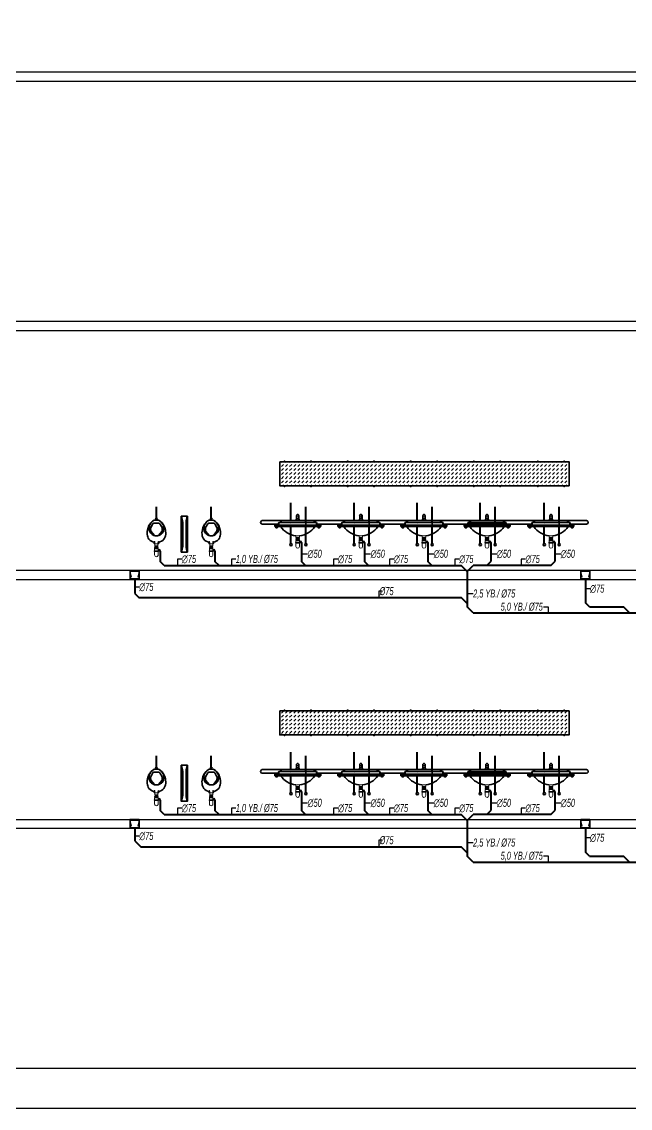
# Model space of a CAD drawing. Header units: centimetres. Extents: x 372964 to 529194, y 28783 to 59011.
# Drawn here: x 513533 to 515052, y 50011 to 52727 of the extents above; entities that cross this region are included whole.
import ezdxf
from ezdxf.enums import TextEntityAlignment as Align

# ---------------------------------------------------------------- set-up
doc = ezdxf.new("R2010")
doc.units = ezdxf.units.CM
doc.linetypes.add('SICAKSU1', pattern=[75, 60, -6, 0, -3, 0, -6])
doc.linetypes.add('SOGUKSU1', pattern=[72, 60, -6, 0, -6])
for name, color, linetype, lineweight in [('0-KRCN-SHT-02CIHAZ', 132, 'Continuous', 25), ('0-KRCN-SHT-LAVABO', 171, 'Continuous', 35), ('0-KRCN-SHT-PİSSU-BORU', 220, 'PISSU_LINE50', 40), ('0-KRCN-SHT-PİSUAR', 171, 'Continuous', 35), ('0-KRCN-SHT-PİSUARBÖLMESİ', 120, 'Continuous', 35), ('0-KRCN-SHT-SICAKSU', 50, 'SICAKSU1', 40), ('0-KRCN-SHT-SOGUKSU', 141, 'SOGUKSU1', 40), ('0-KRCN-SHT-SÜZGEÇBANYO', 171, 'Continuous', 35), ('0-KRCN-SHT-YAZI-ÇAP-PİSSU', 41, 'Continuous', 30), ('0-KRCN-Z-ANTET', 71, 'Continuous', 30)]:
    doc.layers.add(name, color=color, linetype=linetype, lineweight=lineweight)
doc.styles.add('MUF', font='isocpeur.ttf')
doc.styles.add('ÇAP-2', font='ARIALNBI.TTF')
doc.linetypes.add('PISSU_LINE50', pattern='A,50,-10,["C",MUF,S=10,R=0,X=1,Y=-5],0', length=60)

# ---------------------------------------------------------------- blocks, each defined once
blk = doc.blocks.new('0-MEK-SHT-ZKLN-LAV.TEZGAHALTI BEŞLİ')
at = {"layer": '0-KRCN-SHT-LAVABO', "linetype": 'Continuous', "lineweight": 20}
h = blk.add_hatch(dxfattribs=at)
h.set_pattern_fill('DASH', color=120, scale=1.5, angle=45)
h.paths.add_polyline_path([(188.5, 181), (181.2, 181), (181.2, 180.4), (179.8, 180.4), (179.8, 181), (137.2, 181), (137.2, 180.4), (135.8, 180.4), (135.8, 181), (74.7, 181), (74.7, 180.4), (73.3, 180.4), (73.3, 181), (30.8, 181), (30.8, 180.4), (29.4, 180.4), (29.4, 181), (-30.4, 181), (-30.4, 180.4), (-31.8, 180.4), (-31.8, 181), (-74.3, 181), (-74.3, 180.4), (-75.7, 180.4), (-75.7, 181), (-135.4, 181), (-135.4, 180.4), (-136.8, 180.4), (-136.8, 181), (-179.4, 181), (-179.4, 180.4), (-180.8, 180.4), (-180.8, 181), (-240.5, 181), (-240.5, 180.4), (-241.9, 180.4), (-241.9, 181), (-284.4, 181), (-284.4, 180.4), (-285.8, 180.4), (-285.8, 181), (-293.1, 181), (-293.1, 141), (-285.8, 141), (-285.8, 141.6), (-284.4, 141.6), (-284.4, 141), (-241.9, 141), (-241.9, 141.6), (-240.5, 141.6), (-240.5, 141), (-180.8, 141), (-180.8, 141.6), (-179.4, 141.6), (-179.4, 141), (-136.8, 141), (-136.8, 141.6), (-135.4, 141.6), (-135.4, 141), (-75.7, 141), (-75.7, 141.6), (-74.3, 141.6), (-74.3, 141), (-31.8, 141), (-31.8, 141.6), (-30.4, 141.6), (-30.4, 141), (29.4, 141), (29.4, 141.6), (30.8, 141.6), (30.8, 141), (73.3, 141), (73.3, 141.6), (74.7, 141.6), (74.7, 141), (135.8, 141), (135.8, 141.6), (137.2, 141.6), (137.2, 141), (179.8, 141), (179.8, 141.6), (181.2, 141.6), (181.2, 141), (188.5, 141)])
at = {"layer": '0-KRCN-SHT-LAVABO', "color": 120, "linetype": 'Continuous', "lineweight": 20}
for p, q in [((-285.8, 182.5), (-285.8, 180.4)), ((-284.4, 182.5), (-285.8, 182.5)), ((-284.4, 180.4), (-284.4, 182.5)), ((-241.9, 180.4), (-241.9, 182.5)), ((-241.9, 182.5), (-240.5, 182.5)), ((-240.5, 182.5), (-240.5, 180.4)), ((-180.8, 182.5), (-180.8, 180.4)), ((-179.4, 182.5), (-180.8, 182.5)), ((-179.4, 180.4), (-179.4, 182.5)), ((-136.8, 180.4), (-136.8, 182.5)), ((-136.8, 182.5), (-135.4, 182.5)), ((-135.4, 182.5), (-135.4, 180.4)), ((-75.7, 182.5), (-75.7, 180.4)), ((-74.3, 182.5), (-75.7, 182.5)), ((-74.3, 180.4), (-74.3, 182.5)), ((-31.8, 180.4), (-31.8, 182.5)), ((-31.8, 182.5), (-30.4, 182.5)), ((-30.4, 182.5), (-30.4, 180.4)), ((29.4, 182.5), (29.4, 180.4)), ((30.8, 182.5), (29.4, 182.5)), ((30.8, 180.4), (30.8, 182.5)), ((73.3, 180.4), (73.3, 182.5)), ((73.3, 182.5), (74.7, 182.5)), ((74.7, 182.5), (74.7, 180.4)), ((135.8, 182.5), (135.8, 180.4)), ((137.2, 182.5), (135.8, 182.5)), ((137.2, 180.4), (137.2, 182.5)), ((179.8, 180.4), (179.8, 182.5)), ((179.8, 182.5), (181.2, 182.5)), ((181.2, 182.5), (181.2, 180.4)), ((-285.8, 180.4), (-284.4, 180.4)), ((-240.5, 180.4), (-241.9, 180.4)), ((-180.8, 180.4), (-179.4, 180.4)), ((-135.4, 180.4), (-136.8, 180.4)), ((-75.7, 180.4), (-74.3, 180.4)), ((-30.4, 180.4), (-31.8, 180.4)), ((29.4, 180.4), (30.8, 180.4)), ((74.7, 180.4), (73.3, 180.4)), ((135.8, 180.4), (137.2, 180.4)), ((181.2, 180.4), (179.8, 180.4)), ((-285.8, 139.5), (-285.8, 141.6)), ((-285.8, 141.6), (-284.4, 141.6)), ((-284.4, 139.5), (-285.8, 139.5)), ((-284.4, 141.6), (-284.4, 139.5)), ((-240.5, 141.6), (-241.9, 141.6)), ((-241.9, 141.6), (-241.9, 139.5)), ((-241.9, 139.5), (-240.5, 139.5)), ((-240.5, 139.5), (-240.5, 141.6)), ((-180.8, 139.5), (-180.8, 141.6)), ((-180.8, 141.6), (-179.4, 141.6)), ((-179.4, 139.5), (-180.8, 139.5)), ((-179.4, 141.6), (-179.4, 139.5)), ((-135.4, 141.6), (-136.8, 141.6)), ((-136.8, 141.6), (-136.8, 139.5)), ((-136.8, 139.5), (-135.4, 139.5)), ((-135.4, 139.5), (-135.4, 141.6)), ((-75.7, 139.5), (-75.7, 141.6)), ((-75.7, 141.6), (-74.3, 141.6)), ((-74.3, 139.5), (-75.7, 139.5)), ((-74.3, 141.6), (-74.3, 139.5)), ((-30.4, 141.6), (-31.8, 141.6)), ((-31.8, 141.6), (-31.8, 139.5)), ((-31.8, 139.5), (-30.4, 139.5)), ((-30.4, 139.5), (-30.4, 141.6)), ((29.4, 139.5), (29.4, 141.6)), ((29.4, 141.6), (30.8, 141.6)), ((30.8, 139.5), (29.4, 139.5)), ((30.8, 141.6), (30.8, 139.5)), ((74.7, 141.6), (73.3, 141.6)), ((73.3, 141.6), (73.3, 139.5)), ((73.3, 139.5), (74.7, 139.5)), ((74.7, 139.5), (74.7, 141.6)), ((135.8, 139.5), (135.8, 141.6)), ((135.8, 141.6), (137.2, 141.6)), ((137.2, 139.5), (135.8, 139.5)), ((137.2, 141.6), (137.2, 139.5)), ((181.2, 141.6), (179.8, 141.6)), ((179.8, 141.6), (179.8, 139.5)), ((179.8, 139.5), (181.2, 139.5)), ((181.2, 139.5), (181.2, 141.6)), ((-265.7, 86.5), (-265.7, 91.7)), ((-264, 93.4), (-264.4, 90.6)), ((-264.1, 93.2), (-262.3, 93.2)), ((-262.9, 93.9), (-263.4, 93.9)), ((-261.9, 90.6), (-262.3, 93.4)), ((-260.6, 86.5), (-260.6, 91.7)), ((-160.6, 86.5), (-160.6, 91.7)), ((-159, 93.4), (-159.4, 90.6)), ((-159, 93.2), (-157.2, 93.2)), ((-157.8, 93.9), (-158.4, 93.9)), ((-156.8, 90.6), (-157.2, 93.4)), ((-155.6, 86.5), (-155.6, 91.7)), ((-55.6, 86.5), (-55.6, 91.7)), ((-53.9, 93.4), (-54.3, 90.6)), ((-53.9, 93.2), (-52.1, 93.2)), ((-52.8, 93.9), (-53.3, 93.9)), ((-51.8, 90.6), (-52.2, 93.4)), ((-50.5, 86.5), (-50.5, 91.7)), ((49.5, 86.5), (49.5, 91.7)), ((51.1, 93.4), (50.8, 90.6)), ((51.1, 93.2), (52.9, 93.2)), ((52.3, 93.9), (51.7, 93.9)), ((53.3, 90.6), (52.9, 93.4)), ((54.5, 86.5), (54.5, 91.7)), ((156, 86.5), (156, 91.7)), ((157.6, 93.4), (157.2, 90.6)), ((157.6, 93.2), (159.4, 93.2)), ((158.8, 93.9), (158.2, 93.9)), ((159.7, 90.6), (159.4, 93.4)), ((161, 86.5), (161, 91.7)), ((-266.2, 85), (-264.4, 90.1)), ((-266.2, 83), (-266.2, 85)), ((-266.2, 83), (-260.1, 83)), ((-264.1, 86.6), (-266, 83)), ((-263.2, 86.6), (-263.2, 83)), ((-262.2, 86.6), (-260.3, 83)), ((-260.1, 85), (-261.9, 90.1)), ((-260.1, 83), (-260.1, 85)), ((-161.1, 85), (-159.4, 90.1)), ((-161.1, 83), (-161.1, 85)), ((-161.1, 83), (-155, 83)), ((-159.1, 86.6), (-161, 83)), ((-158.1, 86.6), (-158.1, 83)), ((-157.1, 86.6), (-155.2, 83)), ((-155, 85), (-156.8, 90.1)), ((-155, 83), (-155, 85)), ((-56.1, 85), (-54.3, 90.1)), ((-56.1, 83), (-56.1, 85)), ((-56.1, 83), (-50, 83)), ((-54, 86.6), (-55.9, 83)), ((-53, 86.6), (-53, 83)), ((-52.1, 86.6), (-50.2, 83)), ((-50, 85), (-51.8, 90.1)), ((-50, 83), (-50, 85)), ((49, 85), (50.8, 90.1)), ((49, 83), (49, 85)), ((49, 83), (55.1, 83)), ((51, 86.6), (49.2, 83)), ((52, 86.6), (52, 83)), ((53, 86.6), (54.9, 83)), ((55.1, 85), (53.3, 90.1)), ((55.1, 83), (55.1, 85)), ((155.4, 85), (157.2, 90.1)), ((155.4, 83), (155.4, 85)), ((155.4, 83), (161.5, 83)), ((157.5, 86.6), (155.6, 83)), ((158.5, 86.6), (158.5, 83)), ((159.5, 86.6), (161.3, 83)), ((161.5, 85), (159.7, 90.1)), ((161.5, 83), (161.5, 85)), ((-266.2, 55.3), (-266.2, 57.9)), ((-260.7, 54.8), (-265.7, 54.8)), ((-265.2, 54.8), (-265.2, 53.2)), ((-261.2, 54.8), (-261.2, 53.2)), ((-260.2, 57.9), (-260.2, 55.3)), ((-161.1, 55.3), (-161.1, 57.9)), ((-155.6, 54.8), (-160.6, 54.8)), ((-160.1, 54.8), (-160.1, 53.2)), ((-156.1, 54.8), (-156.1, 53.2)), ((-155.1, 57.9), (-155.1, 55.3)), ((-56, 55.3), (-56, 57.9)), ((-50.5, 54.8), (-55.5, 54.8)), ((-55, 54.8), (-55, 53.2)), ((-51, 54.8), (-51, 53.2)), ((-50, 57.9), (-50, 55.3)), ((49, 55.3), (49, 57.9)), ((54.5, 54.8), (49.5, 54.8)), ((50, 54.8), (50, 53.2)), ((54, 54.8), (54, 53.2)), ((55, 57.9), (55, 55.3)), ((155.5, 55.3), (155.5, 57.9)), ((161, 54.8), (156, 54.8)), ((156.5, 54.8), (156.5, 53.2)), ((160.5, 54.8), (160.5, 53.2)), ((161.5, 57.9), (161.5, 55.3)), ((-266.7, 46.3), (-266.7, 46.1)), ((-266.2, 49.3), (-266.2, 46.8)), ((-260.2, 46.8), (-266.2, 46.8)), ((-266.2, 45.6), (-260.2, 45.6)), ((-266.2, 45.6), (-266.2, 39.8)), ((-266.1, 52.7), (-266.1, 52.5)), ((-266.1, 50.5), (-266.1, 50.3)), ((-260.7, 49.8), (-265.7, 49.8)), ((-260.7, 53.2), (-265.6, 53.2)), ((-265.6, 52), (-260.7, 52)), ((-260.7, 51), (-265.6, 51)), ((-265.6, 49.8), (-260.7, 49.8)), ((-265.2, 52), (-265.2, 51)), ((-263.2, 36.8), (-263.2, 36.8)), ((-261.2, 52), (-261.2, 51)), ((-260.2, 52.5), (-260.2, 52.7)), ((-260.2, 50.3), (-260.2, 50.5)), ((-260.2, 46.8), (-260.2, 49.3)), ((-260.2, 39.8), (-260.2, 45.6)), ((-259.7, 46.1), (-259.7, 46.3)), ((-161.6, 46.3), (-161.6, 46.1)), ((-161.1, 52.7), (-161.1, 52.5)), ((-161.1, 50.5), (-161.1, 50.3)), ((-161.1, 49.3), (-161.1, 46.8)), ((-155.1, 46.8), (-161.1, 46.8)), ((-161.1, 45.6), (-155.1, 45.6)), ((-161.1, 45.6), (-161.1, 39.8)), ((-155.6, 53.2), (-160.6, 53.2)), ((-160.6, 52), (-155.6, 52)), ((-155.6, 51), (-160.6, 51)), ((-160.6, 49.8), (-155.6, 49.8)), ((-155.6, 49.8), (-160.6, 49.8)), ((-160.1, 52), (-160.1, 51)), ((-158.1, 36.8), (-158.1, 36.8)), ((-156.1, 52), (-156.1, 51)), ((-155.1, 52.5), (-155.1, 52.7)), ((-155.1, 50.3), (-155.1, 50.5)), ((-155.1, 46.8), (-155.1, 49.3)), ((-155.1, 39.8), (-155.1, 45.6)), ((-154.6, 46.1), (-154.6, 46.3)), ((-56.5, 46.3), (-56.5, 46.1)), ((-56, 52.7), (-56, 52.5)), ((-56, 50.5), (-56, 50.3)), ((-56, 49.3), (-56, 46.8)), ((-50, 46.8), (-56, 46.8)), ((-56, 45.6), (-50, 45.6)), ((-56, 45.6), (-56, 39.8)), ((-50.6, 53.2), (-55.5, 53.2)), ((-55.5, 52), (-50.6, 52)), ((-50.6, 51), (-55.5, 51)), ((-55.5, 49.8), (-50.6, 49.8)), ((-50.5, 49.8), (-55.5, 49.8)), ((-55, 52), (-55, 51)), ((-53, 36.8), (-53, 36.8)), ((-51, 52), (-51, 51)), ((-50.1, 52.5), (-50.1, 52.7)), ((-50.1, 50.3), (-50.1, 50.5)), ((-50, 46.8), (-50, 49.3)), ((-50, 39.8), (-50, 45.6)), ((-49.5, 46.1), (-49.5, 46.3)), ((48.5, 46.3), (48.5, 46.1)), ((49, 49.3), (49, 46.8)), ((55, 46.8), (49, 46.8)), ((49, 45.6), (55, 45.6)), ((49, 45.6), (49, 39.8)), ((49.1, 52.7), (49.1, 52.5)), ((49.1, 50.5), (49.1, 50.3)), ((54.5, 49.8), (49.5, 49.8)), ((54.5, 53.2), (49.6, 53.2)), ((49.6, 52), (54.5, 52)), ((54.5, 51), (49.6, 51)), ((49.6, 49.8), (54.5, 49.8)), ((50, 52), (50, 51)), ((52, 36.8), (52, 36.8)), ((54, 52), (54, 51)), ((55, 52.5), (55, 52.7)), ((55, 50.3), (55, 50.5)), ((55, 46.8), (55, 49.3)), ((55, 39.8), (55, 45.6)), ((55.5, 46.1), (55.5, 46.3)), ((155, 46.3), (155, 46.1)), ((155.5, 52.7), (155.5, 52.5)), ((155.5, 50.5), (155.5, 50.3)), ((155.5, 49.3), (155.5, 46.8)), ((161.5, 46.8), (155.5, 46.8)), ((155.5, 45.6), (161.5, 45.6)), ((155.5, 45.6), (155.5, 39.8)), ((160.9, 53.2), (156, 53.2)), ((156, 52), (160.9, 52)), ((160.9, 51), (156, 51)), ((156, 49.8), (160.9, 49.8)), ((161, 49.8), (156, 49.8)), ((156.5, 52), (156.5, 51)), ((158.5, 36.8), (158.5, 36.8)), ((160.5, 52), (160.5, 51)), ((161.4, 52.5), (161.4, 52.7)), ((161.4, 50.3), (161.4, 50.5)), ((161.5, 46.8), (161.5, 49.3)), ((161.5, 39.8), (161.5, 45.6)), ((162, 46.1), (162, 46.3))]:
    blk.add_line(p, q, dxfattribs=at)
at = {"layer": '0-KRCN-SHT-LAVABO', "linetype": 'Continuous'}
for p, q in [((217.5, 83), (-322.2, 83)), ((-295.2, 77), (-322.2, 77)), ((-301.4, 75.4), (-301.4, 72.9)), ((-224.9, 75.4), (-301.4, 75.4)), ((-301.4, 72.9), (-224.9, 72.9)), ((-300.3, 72.9), (-300.3, 71.9)), ((-299.4, 77), (-299.4, 75.4)), ((-299.4, 72.9), (-299.4, 71.9)), ((-297.4, 77), (-297.4, 75.4)), ((-297.4, 72.9), (-297.4, 71.9)), ((-296.5, 72.9), (-296.5, 71.9)), ((-295.2, 77), (-295.2, 78)), ((-294.7, 78), (-294.7, 75.9)), ((-292.7, 80.5), (-290.5, 80.5)), ((-233.7, 80), (-292.7, 80)), ((-290.5, 83), (-290.5, 80.5)), ((-235.8, 83), (-235.8, 80.5)), ((-233.7, 80.5), (-235.8, 80.5)), ((-231.7, 75.9), (-231.7, 78)), ((-231.2, 77), (-231.2, 78)), ((-231.2, 77), (-190.1, 77)), ((-229.8, 72.9), (-229.8, 71.9)), ((-228.9, 77), (-228.9, 75.4)), ((-228.9, 72.9), (-228.9, 71.9)), ((-226.9, 77), (-226.9, 75.4)), ((-226.9, 72.9), (-226.9, 71.9)), ((-226, 72.9), (-226, 71.9)), ((-224.9, 72.9), (-224.9, 75.4)), ((-196.4, 75.4), (-196.4, 72.9)), ((-119.8, 75.4), (-196.4, 75.4)), ((-196.4, 72.9), (-119.8, 72.9)), ((-195.2, 72.9), (-195.2, 71.9)), ((-194.3, 77), (-194.3, 75.4)), ((-194.3, 72.9), (-194.3, 71.9)), ((-192.3, 77), (-192.3, 75.4)), ((-192.3, 72.9), (-192.3, 71.9)), ((-191.4, 72.9), (-191.4, 71.9)), ((-190.1, 77), (-190.1, 78)), ((-190.1, 77), (-190.1, 78)), ((-189.6, 78), (-189.6, 75.9)), ((-187.6, 80.5), (-185.4, 80.5)), ((-128.6, 80), (-187.6, 80)), ((-185.4, 83), (-185.4, 80.5)), ((-130.8, 83), (-130.8, 80.5)), ((-128.6, 80.5), (-130.8, 80.5)), ((-126.6, 75.9), (-126.6, 78)), ((-126.1, 77), (-126.1, 78)), ((-126.1, 77), (-85, 77)), ((-124.8, 72.9), (-124.8, 71.9)), ((-123.9, 77), (-123.9, 75.4)), ((-123.9, 72.9), (-123.9, 71.9)), ((-121.9, 77), (-121.9, 75.4)), ((-121.9, 72.9), (-121.9, 71.9)), ((-121, 72.9), (-121, 71.9)), ((-119.8, 72.9), (-119.8, 75.4)), ((-91.3, 75.4), (-91.3, 72.9)), ((-14.8, 75.4), (-91.3, 75.4)), ((-91.3, 72.9), (-14.8, 72.9)), ((-90.2, 72.9), (-90.2, 71.9)), ((-89.3, 77), (-89.3, 75.4)), ((-89.3, 72.9), (-89.3, 71.9)), ((-87.3, 77), (-87.3, 75.4)), ((-87.3, 72.9), (-87.3, 71.9)), ((-86.4, 72.9), (-86.4, 71.9)), ((-85, 77), (-85, 78)), ((-84.5, 78), (-84.5, 75.9)), ((-82.5, 80.5), (-80.4, 80.5)), ((-23.5, 80), (-82.5, 80)), ((-80.4, 83), (-80.4, 80.5)), ((-25.7, 83), (-25.7, 80.5)), ((-23.5, 80.5), (-25.7, 80.5)), ((-21.5, 75.9), (-21.5, 78)), ((-21, 77), (-21, 78)), ((-21, 77), (126.5, 77)), ((-19.7, 72.9), (-19.7, 71.9)), ((-18.8, 77), (-18.8, 75.4)), ((-18.8, 72.9), (-18.8, 71.9)), ((-16.8, 77), (-16.8, 75.4)), ((-16.8, 72.9), (-16.8, 71.9)), ((-15.9, 72.9), (-15.9, 71.9)), ((-14.8, 72.9), (-14.8, 75.4)), ((13.7, 75.4), (13.7, 72.9)), ((90.3, 75.4), (13.7, 75.4)), ((13.7, 72.9), (90.3, 72.9)), ((14.9, 72.9), (14.9, 71.9)), ((15.8, 77), (15.8, 75.4)), ((15.8, 72.9), (15.8, 71.9)), ((17.8, 77), (17.8, 75.4)), ((17.8, 72.9), (17.8, 71.9)), ((18.7, 72.9), (18.7, 71.9)), ((20, 77), (20, 78)), ((20.5, 78), (20.5, 75.9)), ((22.5, 80.5), (24.7, 80.5)), ((81.5, 80), (22.5, 80)), ((24.7, 83), (24.7, 80.5)), ((79.4, 83), (79.4, 80.5)), ((81.5, 80.5), (79.4, 80.5)), ((83.5, 75.9), (83.5, 78)), ((84, 77), (84, 78)), ((85.3, 72.9), (85.3, 71.9)), ((86.2, 77), (86.2, 75.4)), ((86.2, 72.9), (86.2, 71.9)), ((88.2, 77), (88.2, 75.4)), ((88.2, 72.9), (88.2, 71.9)), ((89.1, 72.9), (89.1, 71.9)), ((90.3, 72.9), (90.3, 75.4)), ((120.2, 75.4), (120.2, 72.9)), ((196.8, 75.4), (120.2, 75.4)), ((120.2, 72.9), (196.8, 72.9)), ((121.4, 72.9), (121.4, 71.9)), ((122.3, 77), (122.3, 75.4)), ((122.3, 72.9), (122.3, 71.9)), ((124.3, 77), (124.3, 75.4)), ((124.3, 72.9), (124.3, 71.9)), ((125.2, 72.9), (125.2, 71.9)), ((126.5, 77), (126.5, 78)), ((127, 78), (127, 75.9)), ((129, 80.5), (131.1, 80.5)), ((188, 80), (129, 80)), ((131.1, 83), (131.1, 80.5)), ((185.8, 83), (185.8, 80.5)), ((188, 80.5), (185.8, 80.5)), ((190, 75.9), (190, 78)), ((190.5, 77), (190.5, 78)), ((190.5, 77), (217.5, 77)), ((191.8, 72.9), (191.8, 71.9)), ((192.7, 77), (192.7, 75.4)), ((192.7, 72.9), (192.7, 71.9)), ((194.7, 77), (194.7, 75.4)), ((194.7, 72.9), (194.7, 71.9)), ((195.6, 72.9), (195.6, 71.9)), ((196.8, 72.9), (196.8, 75.4)), ((-296.8, 71.7), (-299.9, 71.7)), ((-299.4, 71.7), (-299.4, 70.9)), ((-297.4, 70.9), (-299.4, 70.9)), ((-297.4, 71.7), (-297.4, 70.9)), ((-229.5, 71.7), (-226.4, 71.7)), ((-228.9, 71.7), (-228.9, 70.9)), ((-228.9, 70.9), (-226.9, 70.9)), ((-226.9, 71.7), (-226.9, 70.9)), ((-191.8, 71.7), (-194.9, 71.7)), ((-194.3, 71.7), (-194.3, 70.9)), ((-192.3, 70.9), (-194.3, 70.9)), ((-192.3, 71.7), (-192.3, 70.9)), ((-124.4, 71.7), (-121.3, 71.7)), ((-123.9, 71.7), (-123.9, 70.9)), ((-123.9, 70.9), (-121.9, 70.9)), ((-121.9, 71.7), (-121.9, 70.9)), ((-86.7, 71.7), (-89.8, 71.7)), ((-89.3, 71.7), (-89.3, 70.9)), ((-87.3, 70.9), (-89.3, 70.9)), ((-87.3, 71.7), (-87.3, 70.9)), ((-19.4, 71.7), (-16.3, 71.7)), ((-18.8, 71.7), (-18.8, 70.9)), ((-18.8, 70.9), (-16.8, 70.9)), ((-16.8, 71.7), (-16.8, 70.9)), ((18.3, 71.7), (15.3, 71.7)), ((15.8, 71.7), (15.8, 70.9)), ((17.8, 70.9), (15.8, 70.9)), ((17.8, 71.7), (17.8, 70.9)), ((85.7, 71.7), (88.8, 71.7)), ((86.2, 71.7), (86.2, 70.9)), ((86.2, 70.9), (88.2, 70.9)), ((88.2, 71.7), (88.2, 70.9)), ((124.8, 71.7), (121.7, 71.7)), ((122.3, 71.7), (122.3, 70.9)), ((124.3, 70.9), (122.3, 70.9)), ((124.3, 71.7), (124.3, 70.9)), ((192.2, 71.7), (195.2, 71.7)), ((192.7, 71.7), (192.7, 70.9)), ((192.7, 70.9), (194.7, 70.9)), ((194.7, 71.7), (194.7, 70.9))]:
    blk.add_line(p, q, dxfattribs=at)
blk.add_lwpolyline([(-293.1, 181), (188.5, 181), (188.5, 141), (-293.1, 141)], close=True, dxfattribs=at)
at = {"layer": '0-KRCN-SHT-LAVABO', "color": 120, "linetype": 'Continuous', "lineweight": 20}
for points in [[(-264.4, 90.1), (-264.4, 87.3), (-261.9, 87.3), (-261.9, 90.1)], [(-159.4, 90.1), (-159.4, 87.3), (-156.8, 87.3), (-156.8, 90.1)], [(-54.3, 90.1), (-54.3, 87.3), (-51.8, 87.3), (-51.8, 90.1)], [(50.8, 90.1), (50.8, 87.3), (53.3, 87.3), (53.3, 90.1)], [(157.2, 90.1), (157.2, 87.3), (159.7, 87.3), (159.7, 90.1)]]:
    blk.add_lwpolyline(points, close=True, dxfattribs=at)
at = {"layer": '0-KRCN-SHT-LAVABO', "linetype": 'Continuous'}
for centre in [(-274.4, 42.9), (-249.6, 42.9), (-169.3, 42.9), (-144.5, 42.9), (-64.2, 42.9), (-39.4, 42.9), (40.8, 42.9), (65.6, 42.9), (147.3, 42.9), (172.1, 42.9)]:
    blk.add_circle(centre, 1.84, dxfattribs=at)
at = {"layer": '0-KRCN-SHT-LAVABO', "color": 120, "linetype": 'Continuous', "lineweight": 20}
for centre, radius, start, end in [((-263.2, 89.7), 3.23, 107.405, 141.3143), ((-263.4, 93.3), 0.6, 90, 171.8814), ((-262.9, 93.3), 0.6, 8.1186, 90), ((-263.2, 89.7), 3.23, 38.6857, 72.595), ((-158.1, 89.7), 3.23, 107.405, 141.3143), ((-158.4, 93.3), 0.6, 90, 171.8814), ((-157.8, 93.3), 0.6, 8.1186, 90), ((-158.1, 89.7), 3.23, 38.6857, 72.595), ((-53, 89.7), 3.23, 107.405, 141.3143), ((-53.3, 93.3), 0.6, 90, 171.8814), ((-52.8, 93.3), 0.6, 8.1186, 90), ((-53, 89.7), 3.23, 38.6857, 72.595), ((52, 89.7), 3.23, 107.405, 141.3143), ((51.7, 93.3), 0.6, 90, 171.8814), ((52.3, 93.3), 0.6, 8.1186, 90), ((52, 89.7), 3.23, 38.6857, 72.595), ((158.5, 89.7), 3.23, 107.405, 141.3143), ((158.2, 93.3), 0.6, 90, 171.8814), ((158.8, 93.3), 0.6, 8.1186, 90), ((158.5, 89.7), 3.23, 38.6857, 72.595), ((-265.7, 55.3), 0.5, 180, 270), ((-263.2, 92), 34.3, 266.6528, 273.3472), ((-260.7, 55.3), 0.5, 270, 0), ((-160.6, 55.3), 0.5, 180, 270), ((-158.1, 92), 34.3, 266.6528, 273.3472), ((-155.6, 55.3), 0.5, 270, 0), ((-55.5, 55.3), 0.5, 180, 270), ((-53, 92), 34.3, 266.6528, 273.3472), ((-50.5, 55.3), 0.5, 270, 0), ((49.5, 55.3), 0.5, 180, 270), ((52, 92), 34.3, 266.6528, 273.3472), ((54.5, 55.3), 0.5, 270, 0), ((156, 55.3), 0.5, 180, 270), ((158.5, 92), 34.3, 266.6528, 273.3472), ((161, 55.3), 0.5, 270, 0), ((-266.2, 46.3), 0.5, 90, 180), ((-266.2, 46.1), 0.5, 180, 270), ((-265.7, 49.3), 0.5, 90, 180), ((-263.2, 39.8), 3, 180, 270), ((-265.6, 52.7), 0.5, 90, 180), ((-265.6, 52.5), 0.5, 180, 270), ((-265.6, 50.5), 0.5, 90, 180), ((-265.6, 50.3), 0.5, 180, 270), ((-263.2, 39.8), 3, 270, 0), ((-260.7, 52.7), 0.5, 0, 90), ((-260.7, 52.5), 0.5, 270, 0), ((-260.7, 50.5), 0.5, 0, 90), ((-260.7, 50.3), 0.5, 270, 0), ((-260.7, 49.3), 0.5, 0, 90), ((-260.2, 46.3), 0.5, 0, 90), ((-260.2, 46.1), 0.5, 270, 0), ((-161.1, 46.3), 0.5, 90, 180), ((-161.1, 46.1), 0.5, 180, 270), ((-160.6, 52.7), 0.5, 90, 180), ((-160.6, 52.5), 0.5, 180, 270), ((-160.6, 50.5), 0.5, 90, 180), ((-160.6, 50.3), 0.5, 180, 270), ((-160.6, 49.3), 0.5, 90, 180), ((-158.1, 39.8), 3, 180, 270), ((-158.1, 39.8), 3, 270, 0), ((-155.6, 52.7), 0.5, 0, 90), ((-155.6, 52.5), 0.5, 270, 0), ((-155.6, 50.5), 0.5, 0, 90), ((-155.6, 50.3), 0.5, 270, 0), ((-155.6, 49.3), 0.5, 0, 90), ((-155.1, 46.3), 0.5, 0, 90), ((-155.1, 46.1), 0.5, 270, 0), ((-56, 46.3), 0.5, 90, 180), ((-56, 46.1), 0.5, 180, 270), ((-55.5, 52.7), 0.5, 90, 180), ((-55.5, 52.5), 0.5, 180, 270), ((-55.5, 50.5), 0.5, 90, 180), ((-55.5, 50.3), 0.5, 180, 270), ((-55.5, 49.3), 0.5, 90, 180), ((-53, 39.8), 3, 180, 270), ((-53, 39.8), 3, 270, 0), ((-50.6, 52.7), 0.5, 0, 90), ((-50.6, 52.5), 0.5, 270, 0), ((-50.6, 50.5), 0.5, 0, 90), ((-50.6, 50.3), 0.5, 270, 0), ((-50.5, 49.3), 0.5, 0, 90), ((-50, 46.3), 0.5, 0, 90), ((-50, 46.1), 0.5, 270, 0), ((49, 46.3), 0.5, 90, 180), ((49, 46.1), 0.5, 180, 270), ((49.5, 49.3), 0.5, 90, 180), ((52, 39.8), 3, 180, 270), ((49.6, 52.7), 0.5, 90, 180), ((49.6, 52.5), 0.5, 180, 270), ((49.6, 50.5), 0.5, 90, 180), ((49.6, 50.3), 0.5, 180, 270), ((52, 39.8), 3, 270, 0), ((54.5, 52.7), 0.5, 0, 90), ((54.5, 52.5), 0.5, 270, 0), ((54.5, 50.5), 0.5, 0, 90), ((54.5, 50.3), 0.5, 270, 0), ((54.5, 49.3), 0.5, 0, 90), ((55, 46.3), 0.5, 0, 90), ((55, 46.1), 0.5, 270, 0), ((155.5, 46.3), 0.5, 90, 180), ((155.5, 46.1), 0.5, 180, 270), ((156, 52.7), 0.5, 90, 180), ((156, 52.5), 0.5, 180, 270), ((156, 50.5), 0.5, 90, 180), ((156, 50.3), 0.5, 180, 270), ((156, 49.3), 0.5, 90, 180), ((158.5, 39.8), 3, 180, 270), ((158.5, 39.8), 3, 270, 0), ((160.9, 52.7), 0.5, 0, 90), ((160.9, 52.5), 0.5, 270, 0), ((160.9, 50.5), 0.5, 0, 90), ((160.9, 50.3), 0.5, 270, 0), ((161, 49.3), 0.5, 0, 90), ((161.5, 46.3), 0.5, 0, 90), ((161.5, 46.1), 0.5, 270, 0)]:
    blk.add_arc(centre, radius, start, end, dxfattribs=at)
at = {"layer": '0-KRCN-SHT-LAVABO', "linetype": 'Continuous'}
for centre, radius, start, end in [((-322.2, 80), 3, 90, 270), ((-292.7, 78), 2.5, 90, 180), ((-292.7, 78), 2, 90, 180), ((-294.2, 75.9), 0.5, 180, 270), ((-263.2, 92), 34.3, 213.8452, 264.9756), ((-263.2, 92), 34.3, 275.0244, 326.1548), ((-233.7, 78), 2.5, 0, 90), ((-233.7, 78), 2, 0, 90), ((-232.2, 75.9), 0.5, 270, 0), ((-187.6, 78), 2.5, 90, 180), ((-187.6, 78), 2, 90, 180), ((-189.1, 75.9), 0.5, 180, 270), ((-158.1, 92), 34.3, 213.8452, 264.9756), ((-158.1, 92), 34.3, 275.0244, 326.1548), ((-128.6, 78), 2.5, 0, 90), ((-128.6, 78), 2, 0, 90), ((-127.1, 75.9), 0.5, 270, 0), ((-82.5, 78), 2.5, 90, 180), ((-82.5, 78), 2, 90, 180), ((-84, 75.9), 0.5, 180, 270), ((-53, 92), 34.3, 213.8452, 264.9756), ((-53, 92), 34.3, 275.0244, 326.1548), ((-23.5, 78), 2.5, 0, 90), ((-23.5, 78), 2, 0, 90), ((-22, 75.9), 0.5, 270, 0), ((22.5, 78), 2.5, 90, 180), ((22.5, 78), 2, 90, 180), ((21, 75.9), 0.5, 180, 270), ((52, 92), 34.3, 213.8452, 264.9756), ((52, 92), 34.3, 275.0244, 326.1548), ((81.5, 78), 2.5, 0, 90), ((81.5, 78), 2, 0, 90), ((83, 75.9), 0.5, 270, 0), ((129, 78), 2.5, 90, 180), ((129, 78), 2, 90, 180), ((127.5, 75.9), 0.5, 180, 270), ((158.5, 92), 34.3, 213.8452, 264.9756), ((158.5, 92), 34.3, 275.0244, 326.1548), ((188, 78), 2.5, 0, 90), ((188, 78), 2, 0, 90), ((189.5, 75.9), 0.5, 270, 0), ((217.5, 80), 3, 270, 90), ((-299.8, 72.5), 0.801, 235.8042, 304.1958), ((-298.4, 75.4), 3.65, 254.1142, 285.8858), ((-296.9, 72.5), 0.801, 235.8042, 304.1958), ((-229.4, 72.5), 0.801, 235.8042, 304.1958), ((-227.9, 75.4), 3.65, 254.1142, 285.8858), ((-226.5, 72.5), 0.801, 235.8042, 304.1958), ((-194.8, 72.5), 0.801, 235.8042, 304.1958), ((-193.3, 75.4), 3.65, 254.1142, 285.8858), ((-191.9, 72.5), 0.801, 235.8042, 304.1958), ((-124.3, 72.5), 0.801, 235.8042, 304.1958), ((-122.9, 75.4), 3.65, 254.1142, 285.8858), ((-121.4, 72.5), 0.801, 235.8042, 304.1958), ((-89.7, 72.5), 0.801, 235.8042, 304.1958), ((-88.3, 75.4), 3.65, 254.1142, 285.8858), ((-86.8, 72.5), 0.801, 235.8042, 304.1958), ((-19.3, 72.5), 0.801, 235.8042, 304.1958), ((-17.8, 75.4), 3.65, 254.1142, 285.8858), ((-16.4, 72.5), 0.801, 235.8042, 304.1958), ((15.3, 72.5), 0.801, 235.8042, 304.1958), ((16.8, 75.4), 3.65, 254.1142, 285.8858), ((18.2, 72.5), 0.801, 235.8042, 304.1958), ((85.8, 72.5), 0.801, 235.8042, 304.1958), ((87.2, 75.4), 3.65, 254.1142, 285.8858), ((88.7, 72.5), 0.801, 235.8042, 304.1958), ((121.8, 72.5), 0.801, 235.8042, 304.1958), ((123.3, 75.4), 3.65, 254.1142, 285.8858), ((124.7, 72.5), 0.801, 235.8042, 304.1958), ((192.3, 72.5), 0.801, 235.8042, 304.1958), ((193.7, 75.4), 3.65, 254.1142, 285.8858), ((195.2, 72.5), 0.801, 235.8042, 304.1958)]:
    blk.add_arc(centre, radius, start, end, dxfattribs=at)
at = {"layer": '0-KRCN-SHT-PİSSU-BORU', "ltscale": 0.5}
for p, q in [((-260.2, 48.2), (-258.9, 48.2)), ((-155.1, 48.2), (-153.8, 48.2)), ((-50, 48.2), (-48.7, 48.2)), ((55, 48.2), (56.3, 48.2)), ((161.5, 48.2), (162.8, 48.2))]:
    blk.add_line(p, q, dxfattribs=at)
for centre in [(-258.9, 46.2), (-153.8, 46.2), (-48.7, 46.2), (56.3, 46.2), (162.8, 46.2)]:
    blk.add_arc(centre, 2, 0, 90, dxfattribs=at)
at = {"layer": '0-KRCN-SHT-SICAKSU', "ltscale": 0.5}
for p, q in [((-274.4, 44.7), (-274.4, 114)), ((-169.3, 44.7), (-169.3, 114)), ((-64.2, 44.7), (-64.2, 114)), ((40.8, 44.7), (40.8, 114)), ((147.3, 44.7), (147.3, 114))]:
    blk.add_line(p, q, dxfattribs=at)
at = {"layer": '0-KRCN-SHT-SOGUKSU', "ltscale": 0.5}
for p, q in [((-249.6, 44.7), (-249.6, 106)), ((-144.5, 44.7), (-144.5, 106)), ((-39.4, 44.7), (-39.4, 106)), ((65.6, 44.7), (65.6, 106)), ((172.1, 44.7), (172.1, 106))]:
    blk.add_line(p, q, dxfattribs=at)
blk = doc.blocks.new('0-MEK-SHT-ZKLN-PİSUAR-1')
at = {"layer": '0-KRCN-SHT-PİSSU-BORU', "ltscale": 0.5}
for p, q in [((2.9, 34.2), (4.2, 34.2)), ((6.2, 32.2), (6.2, 22.2))]:
    blk.add_line(p, q, dxfattribs=at)
blk.add_arc((4.2, 32.2), 2, 0, 90, dxfattribs=at)
at = {"layer": '0-KRCN-SHT-PİSUAR', "color": 120, "linetype": 'Continuous', "lineweight": 20}
for p, q in [((-2.7, 44.3), (2.8, 44.3)), ((-2.1, 40.8), (-2.1, 39.2)), ((-2.1, 38), (-2.1, 37)), ((1.9, 40.8), (1.9, 39.2)), ((1.9, 38), (1.9, 37))]:
    blk.add_line(p, q, dxfattribs=at)
at = {"layer": '0-KRCN-SHT-PİSUAR', "linetype": 'Continuous'}
for points in [[(-3, 46.2, 0.268882), (-3.4, 46.6, -0.148908), (-12.4, 51.8), (-13.7, 53.8, -0.044554), (-15.1, 57.8, -0.093661), (-14.8, 67.8), (-13.8, 71.8, -0.058459), (-13, 73.8, -0.155521), (-3.7, 83.7, -0.133094), (-3.2, 83.8), (0, 83.8), (3.2, 83.8, -0.133094), (3.7, 83.7, -0.006353), (4.3, 83.3, -0.148889), (13, 73.8, -0.058459), (13.8, 71.8), (14.9, 67.8, -0.093661), (15.1, 57.8, -0.044554), (13.7, 53.8), (12.4, 51.8, -0.148908), (3.4, 46.6, 0.268882), (3, 46.2)], [(-6.5, 81.8, 0.042537), (-10, 77.8, 0.082547), (-11.8, 73.8, 0.003661), (-11.8, 73.8, 0.048482), (-12.4, 69.8, 0.066089), (-12, 66.2, 0.042626), (-11.7, 65.4, 0.081974), (-9.4, 61.8, 0.08561), (-4.1, 58.2, 0.104852), (-2, 57.8), (2, 57.8, 0.104852), (4.1, 58.2, 0.08561), (9.4, 61.8, 0.081974), (11.7, 65.4, 0.042626), (12, 66.2, 0.066089), (12.4, 69.8, 0.048482), (11.8, 73.8, 0.003661), (11.8, 73.8, 0.082547), (10, 77.8, 0.044527), (6.3, 82)], [(3.5, 58.1), (9.4, 65.3, 0.062413), (9.5, 71.3), (5.8, 77.8, 0.159561), (2.8, 78.8), (-2.8, 78.8, 0.159561), (-5.8, 77.8), (-9.5, 71.3, 0.062413), (-9.4, 65.3), (-3.5, 58.1)]]:
    blk.add_lwpolyline(points, format="xyb", dxfattribs=at)
at = {"layer": '0-KRCN-SHT-PİSUAR', "color": 120, "linetype": 'Continuous', "lineweight": 20}
for points in [[(-5.5, 47.2, -0.130683), (-4.5, 46.5, -0.191771), (-4.2, 45.8, 0.43138), (-2.7, 44.3, -0.422374), (-2.4, 44), (-2.4, 40.8), (2.4, 40.8), (2.4, 44, -0.422374), (2.7, 44.3, 0.422374), (4.3, 45.8), (4.3, 45.9, -0.171457), (4.5, 46.5, -0.130683), (5.5, 47.2)], [(-2.2, 44.3, -0.382239), (-2.6, 44.7), (-2.9, 47.7, 0.382209), (-3.6, 48.3)], [(3.6, 48.3, 0.382209), (2.9, 47.7), (2.6, 44.7, -0.382239), (2.2, 44.3)], [(2.9, 32.7), (2.9, 35.3, 0.414214), (2.4, 35.8), (-2.6, 35.8, 0.414214), (-3.1, 35.3), (-3.1, 32.7)], [(-3.1, 31.6), (-3.1, 25.8, 0.414214), (-0.1, 22.8), (-0.1, 22.8, 0.414214), (2.9, 25.8), (2.9, 31.6, 1.000007)]]:
    blk.add_lwpolyline(points, format="xyb", dxfattribs=at)
for points in [[(-3, 38.7), (-3, 38.5, 0.414214), (-2.5, 38), (2.4, 38, 0.414214), (2.9, 38.5), (2.9, 38.7, 0.414214), (2.4, 39.2), (-2.5, 39.2, 0.414214)], [(-3, 36.5), (-3, 36.3, 0.414214), (-2.5, 35.8), (2.4, 35.8, 0.414214), (2.9, 36.3), (2.9, 36.5, 0.414214), (2.4, 37), (-2.5, 37, 0.414214)], [(-3.6, 32.2), (-3.6, 32.1, 0.414214), (-3.1, 31.6), (2.9, 31.6, 0.414214), (3.4, 32.1), (3.4, 32.2, 0.414214), (2.9, 32.7), (-3.1, 32.7, 0.414214)]]:
    blk.add_lwpolyline(points, format="xyb", close=True, dxfattribs=at)
at = {"layer": '0-KRCN-SHT-PİSUAR', "linetype": 'Continuous'}
blk.add_circle((0, 85.3), 1.48, dxfattribs=at)
for centre, start, end in [((8.4, 71.9), 22.5365, 22.537), ((9.1, 70.2), 18.7265, 18.7272), ((9.1, 70.2), 18.727, 18.7276)]:
    blk.add_arc(centre, 5, start, end, dxfattribs=at)
at = {"layer": '0-KRCN-SHT-SOGUKSU', "ltscale": 0.5}
blk.add_line((0, 86.6), (0, 106), dxfattribs=at)
blk = doc.blocks.new('0-MEK-SHT-ZKLN-PİSUAR BÖLMESİ')
at = {"layer": '0-KRCN-SHT-PİSUARBÖLMESİ', "linetype": 'Continuous'}
blk.add_lwpolyline([(-6.1, 30.8), (-6.1, 89.8, -0.414214), (-5.6, 90.3), (4.4, 90.3, -0.414214), (4.9, 89.8), (4.9, 30.8, -0.414214), (4.4, 30.3), (-5.6, 30.3, -0.414214)], format="xyb", close=True, dxfattribs=at)
for points in [[(-3.6, 82.6, 0.072691), (-4.7, 85.8, 0.631225), (-5.2, 85.8, 0.078309), (-6.1, 82.3)], [(-6, 30.5, 0.113858), (-3.3, 40.3), (-3.3, 80.3, 0.113858), (-6, 90.1)], [(4.8, 90.1, 0.113858), (2.2, 80.3), (2.2, 40.3, 0.113858), (4.8, 30.5)], [(4.9, 82.3, 0.078309), (4, 85.8, 0.631225), (3.5, 85.8, 0.072691), (2.4, 82.6)], [(-6.1, 38.2, 0.078309), (-5.2, 34.8, 0.631225), (-4.7, 34.8, 0.072691), (-3.6, 37.9)], [(2.4, 37.9, 0.072691), (3.5, 34.8, 0.631225), (4, 34.8, 0.078309), (4.9, 38.2)]]:
    blk.add_lwpolyline(points, format="xyb", dxfattribs=at)
blk = doc.blocks.new('0-MEK-SHT-ZKLN-SÜZGEÇ BANYO')
at = {"layer": '0-KRCN-SHT-SÜZGEÇBANYO', "color": 120, "lineweight": 20}
for p, q in [((-7.5, -1.7), (-5.2, -11.4)), ((-7.5, -1.7), (7.5, -1.7)), ((5.3, -11.4), (7.5, -1.7))]:
    blk.add_line(p, q, dxfattribs=at)
at = {"layer": '0-KRCN-SHT-SÜZGEÇBANYO'}
blk.add_lwpolyline([(-7.5, 0), (-7.5, -14), (7.5, -14), (7.5, 0)], close=True, dxfattribs=at)

msp = doc.modelspace()

# ---------------------------------------------------------------- linework, layer by layer
at = {"layer": '0-KRCN-SHT-02CIHAZ', "color": 8}
for p, q in [((520416.933, 52600.605), (503312.649, 52600.605)), ((503312.649, 52578.105), (520416.933, 52578.105)), ((520416.933, 51978.105), (503312.649, 51978.105)), ((503312.649, 51955.605), (520416.933, 51955.605)), ((520416.933, 51355.605), (503312.649, 51355.605)), ((503312.649, 51333.105), (520416.933, 51333.105)), ((509625.969, 50733.105), (520416.933, 50733.105)), ((520416.933, 50710.605), (503312.649, 50710.605))]:
    msp.add_line(p, q, dxfattribs=at)
at = {"layer": '0-KRCN-SHT-PİSSU-BORU'}
for p, q in [((514231.283, 51424.976), (514231.283, 51378.231)), ((514388.871, 51424.976), (514388.871, 51378.231)), ((514546.458, 51424.976), (514546.458, 51378.231)), ((514704.045, 51424.976), (514704.045, 51378.231)), ((514863.737, 51424.976), (514863.737, 51378.231)), ((513878.276, 51388.925), (513878.276, 51378.231)), ((514015.163, 51388.925), (514015.163, 51378.231)), ((513888.276, 51368.231), (513878.276, 51378.231)), ((513888.276, 51368.231), (514241.283, 51368.231)), ((514025.163, 51368.231), (514015.163, 51378.231)), ((514241.283, 51368.231), (514231.283, 51378.231)), ((514241.283, 51368.231), (514629.899, 51368.231)), ((514398.871, 51368.231), (514388.871, 51378.231)), ((514556.458, 51368.231), (514546.458, 51378.231)), ((514644.899, 51353.231), (514629.899, 51368.231)), ((514644.899, 51353.231), (514659.899, 51368.231)), ((514853.736, 51368.231), (514659.899, 51368.231)), ((514694.045, 51368.231), (514704.045, 51378.231)), ((514853.736, 51368.231), (514863.737, 51378.231)), ((513814.668, 51334.605), (513814.668, 51297.495)), ((514644.899, 51353.231), (514644.899, 51264.272)), ((514940.733, 51334.605), (514940.733, 51274.272)), ((513814.668, 51297.495), (513824.668, 51287.495)), ((513824.668, 51287.495), (514629.899, 51287.495)), ((514644.899, 51272.495), (514629.899, 51287.495)), ((514950.733, 51264.272), (514940.733, 51274.272)), ((514659.899, 51249.272), (514644.899, 51264.272)), ((514659.899, 51249.272), (517965.85, 51249.272)), ((514950.733, 51264.272), (515035.164, 51264.272)), ((515050.164, 51249.272), (515035.164, 51264.272)), ((514231.283, 50802.476), (514231.283, 50755.731)), ((514388.871, 50802.476), (514388.871, 50755.731)), ((514546.458, 50802.476), (514546.458, 50755.731)), ((514704.045, 50802.476), (514704.045, 50755.731)), ((514863.737, 50802.476), (514863.737, 50755.731)), ((513878.276, 50766.425), (513878.276, 50755.731)), ((514015.163, 50766.425), (514015.163, 50755.731)), ((513888.276, 50745.731), (513878.276, 50755.731)), ((513888.276, 50745.731), (514241.283, 50745.731)), ((514025.163, 50745.731), (514015.163, 50755.731)), ((514241.283, 50745.731), (514231.283, 50755.731)), ((514241.283, 50745.731), (514629.899, 50745.731)), ((514398.871, 50745.731), (514388.871, 50755.731)), ((514556.458, 50745.731), (514546.458, 50755.731)), ((514644.899, 50730.731), (514629.899, 50745.731)), ((514644.899, 50730.731), (514659.899, 50745.731)), ((514644.899, 50730.731), (514644.899, 50641.772)), ((514853.736, 50745.731), (514659.899, 50745.731)), ((514694.045, 50745.731), (514704.045, 50755.731)), ((514853.736, 50745.731), (514863.737, 50755.731)), ((513814.668, 50712.105), (513814.668, 50679.995)), ((514940.733, 50712.105), (514940.733, 50651.772)), ((513814.668, 50679.995), (513829.668, 50664.995)), ((513829.668, 50664.995), (514629.899, 50664.995)), ((514644.899, 50649.995), (514629.899, 50664.995)), ((514950.733, 50641.772), (514940.733, 50651.772)), ((514659.899, 50626.772), (514644.899, 50641.772)), ((514659.899, 50626.772), (519907.943, 50626.772)), ((514950.733, 50641.772), (515035.164, 50641.772)), ((515050.164, 50626.772), (515035.164, 50641.772))]:
    msp.add_line(p, q, dxfattribs=at)
at = {"layer": '0-KRCN-SHT-YAZI-ÇAP-PİSSU', "linetype": 'Continuous'}
for p, q in [((513932.247, 51383.626), (513921.157, 51383.626)), ((513921.157, 51383.626), (513921.157, 51368.231)), ((514067.143, 51383.626), (514056.053, 51383.626)), ((514056.053, 51383.626), (514056.053, 51368.231)), ((514246.283, 51396.583), (514231.283, 51396.583)), ((514322.298, 51383.626), (514311.208, 51383.626)), ((514311.208, 51383.626), (514311.208, 51368.231)), ((514403.871, 51396.583), (514388.871, 51396.583)), ((514461.827, 51383.626), (514450.737, 51383.626)), ((514450.737, 51383.626), (514450.737, 51368.231)), ((514561.458, 51396.583), (514546.458, 51396.583)), ((514625.128, 51383.626), (514614.037, 51383.626)), ((514614.037, 51383.626), (514614.037, 51368.231)), ((514719.045, 51396.583), (514704.045, 51396.583)), ((514790.625, 51383.626), (514779.534, 51383.626)), ((514779.534, 51383.626), (514779.534, 51368.231)), ((514878.737, 51396.583), (514863.737, 51396.583)), ((513825.758, 51313.873), (513814.668, 51313.873)), ((514432.048, 51303.501), (514424.736, 51303.501)), ((514424.736, 51303.501), (514424.736, 51287.495)), ((514951.823, 51309.438), (514940.733, 51309.438)), ((514659.899, 51297.227), (514644.899, 51297.227)), ((514835.834, 51264.667), (514846.924, 51264.667)), ((514846.924, 51264.667), (514846.924, 51249.272)), ((513932.247, 50761.126), (513921.157, 50761.126)), ((513921.157, 50761.126), (513921.157, 50745.731)), ((514067.143, 50761.126), (514056.053, 50761.126)), ((514056.053, 50761.126), (514056.053, 50745.731)), ((514246.283, 50774.083), (514231.283, 50774.083)), ((514322.298, 50761.126), (514311.208, 50761.126)), ((514311.208, 50761.126), (514311.208, 50745.731)), ((514403.871, 50774.083), (514388.871, 50774.083)), ((514461.827, 50761.126), (514450.737, 50761.126)), ((514450.737, 50761.126), (514450.737, 50745.731)), ((514561.458, 50774.083), (514546.458, 50774.083)), ((514625.128, 50761.126), (514614.037, 50761.126)), ((514614.037, 50761.126), (514614.037, 50745.731)), ((514719.045, 50774.083), (514704.045, 50774.083)), ((514790.625, 50761.126), (514779.534, 50761.126)), ((514779.534, 50761.126), (514779.534, 50745.731)), ((514878.737, 50774.083), (514863.737, 50774.083)), ((513825.758, 50691.373), (513814.668, 50691.373)), ((514432.048, 50681.001), (514424.736, 50681.001)), ((514424.736, 50681.001), (514424.736, 50664.995)), ((514951.823, 50686.938), (514940.733, 50686.938)), ((514659.899, 50674.727), (514644.899, 50674.727)), ((514835.834, 50642.167), (514846.924, 50642.167)), ((514846.924, 50642.167), (514846.924, 50626.772))]:
    msp.add_line(p, q, dxfattribs=at)
at = {"layer": '0-KRCN-Z-ANTET'}
for points in [[(405464.066, 50011.261), (529193.918, 50011.261), (529193.918, 59011.261), (405464.066, 59011.261)], [(503064.066, 50111.261), (527003.918, 50111.261), (527003.918, 58911.261), (503064.066, 58911.261)]]:
    msp.add_lwpolyline(points, close=True, dxfattribs=at)

# ---------------------------------------------------------------- block references
at = {"layer": '0-KRCN-SHT-LAVABO', "xscale": 1.5, "yscale": 1.5, "zscale": 1.5}
for p in [(514616.56, 51355.605), (514616.56, 50733.105)]:
    msp.add_blockref('0-MEK-SHT-ZKLN-LAV.TEZGAHALTI BEŞLİ', p, dxfattribs=at)
at = {"layer": '0-KRCN-SHT-PİSUAR', "xscale": 1.5, "yscale": 1.5, "zscale": 1.5}
for p in [(513868.905, 51355.605), (514005.792, 51355.605), (513868.905, 50733.105), (514005.792, 50733.105)]:
    msp.add_blockref('0-MEK-SHT-ZKLN-PİSUAR-1', p, dxfattribs=at)
at = {"layer": '0-KRCN-SHT-PİSUARBÖLMESİ', "xscale": 1.5, "yscale": 1.5, "zscale": 1.5}
for p in [(513939.517, 51355.605), (513939.517, 50733.105)]:
    msp.add_blockref('0-MEK-SHT-ZKLN-PİSUAR BÖLMESİ', p, dxfattribs=at)
at = {"layer": '0-KRCN-SHT-SÜZGEÇBANYO', "xscale": -1.5, "yscale": 1.5, "zscale": 1.5}
for p in [(513814.235, 51355.605), (514940.3, 51355.605), (513814.235, 50733.105), (514940.3, 50733.105)]:
    msp.add_blockref('0-MEK-SHT-ZKLN-SÜZGEÇ BANYO', p, dxfattribs=at)

# ---------------------------------------------------------------- texts
at = {"layer": '0-KRCN-SHT-YAZI-ÇAP-PİSSU', "linetype": 'Continuous', "style": 'ÇAP-2', "width": 0.7}
for s, p in [('∅75', (513932.252, 51374.283)), ('1,0 YB./ %%C75', (514067.148, 51374.283)), ('∅50', (514246.288, 51387.241)), ('∅75', (514322.303, 51374.283)), ('∅50', (514403.875, 51387.241)), ('∅75', (514461.832, 51374.283)), ('∅50', (514561.463, 51387.241)), ('∅75', (514625.132, 51374.283)), ('∅50', (514719.05, 51387.241)), ('∅75', (514790.629, 51374.283)), ('∅50', (514878.741, 51387.241)), ('∅75', (513825.763, 51304.531)), ('2,5 YB./ %%C75', (514659.904, 51287.885)), ('∅75', (514951.828, 51300.096)), ('∅50', (514246.288, 50764.741)), ('∅50', (514403.875, 50764.741)), ('∅50', (514561.463, 50764.741)), ('∅50', (514719.05, 50764.741)), ('∅50', (514878.741, 50764.741)), ('∅75', (513932.252, 50751.783)), ('1,0 YB./ %%C75', (514067.148, 50751.783)), ('∅75', (514322.303, 50751.783)), ('∅75', (514461.832, 50751.783)), ('∅75', (514625.132, 50751.783)), ('∅75', (514790.629, 50751.783)), ('∅75', (513825.763, 50682.031)), ('2,5 YB./ %%C75', (514659.904, 50665.385)), ('∅75', (514951.828, 50677.596))]:
    msp.add_text(s, height=20, dxfattribs=at).set_placement(p)
for s, p in [('%%C75', (514461.078, 51303.849)), ('5,0 YB./ %%C75', (514833.809, 51265.015)), ('%%C75', (514461.078, 50681.349)), ('5,0 YB./ %%C75', (514833.809, 50642.515))]:
    msp.add_text(s, height=20, dxfattribs=at).set_placement(p, align=Align.MIDDLE_RIGHT)

doc.saveas('drawing.dxf')
